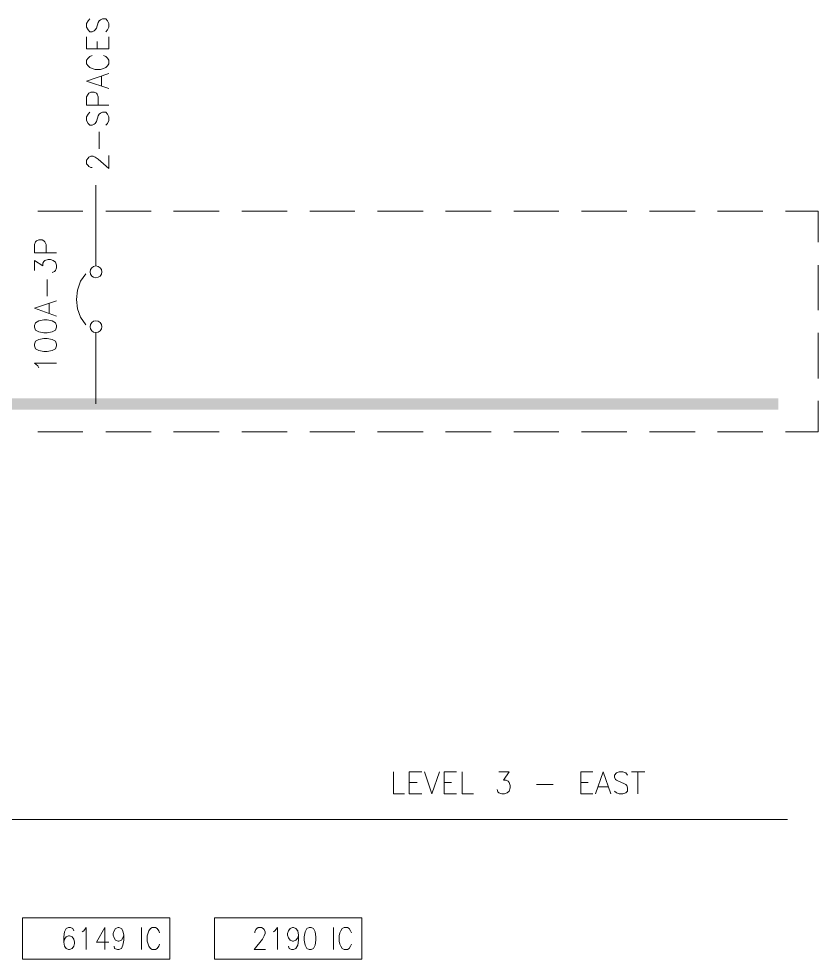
# Model space of a CAD drawing. Header units: inches. Extents: x 0.9 to 46, y 0.8 to 32.4.
# Drawn here: x 38.981 to 41.848, y 16.088 to 19.461 of the extents above; entities that cross this region are included whole.
import ezdxf

# ---------------------------------------------------------------- set-up
doc = ezdxf.new("R2010")
doc.units = ezdxf.units.IN
doc.header["$MEASUREMENT"] = 0
doc.layers.add('PDF_Geometry', color=7, linetype='Continuous')
doc.layers.add('PDF_Solid Fills', color=7, linetype='Continuous')

msp = doc.modelspace()

# ---------------------------------------------------------------- linework, layer by layer
at = {"layer": 'PDF_Geometry', "lineweight": 9}
for points in [[(39.236, 19.4613), (39.2293, 19.4546), (39.2242, 19.4446), (39.2242, 19.4313), (39.2293, 19.4213), (39.236, 19.4147), (39.2443, 19.4147), (39.251, 19.418), (39.2542, 19.4213), (39.2593, 19.428), (39.266, 19.448), (39.2692, 19.4546), (39.2743, 19.458), (39.281, 19.4613), (39.2925, 19.4613), (39.2992, 19.4546), (39.3043, 19.4446), (39.3043, 19.4313), (39.2992, 19.4213), (39.2925, 19.4147)], [(39.3043, 19.3963), (39.3043, 19.353), (39.2242, 19.353), (39.2242, 19.3963)], [(39.2625, 19.353), (39.2625, 19.3797)], [(39.2443, 19.3297), (39.236, 19.3263), (39.2293, 19.3196), (39.2242, 19.313), (39.2242, 19.2996), (39.2293, 19.293), (39.236, 19.2863), (39.2443, 19.283), (39.2542, 19.2797), (39.2743, 19.2797), (39.2842, 19.283), (39.2925, 19.2863), (39.2992, 19.293), (39.3043, 19.2996), (39.3043, 19.313), (39.2992, 19.3196), (39.2925, 19.3263), (39.2842, 19.3297)], [(39.3043, 19.2113), (39.2242, 19.238), (39.3043, 19.2647)], [(39.2775, 19.2213), (39.2775, 19.2546)], [(39.3043, 19.1513), (39.2242, 19.1513), (39.2242, 19.1813), (39.2293, 19.1913), (39.2325, 19.1946), (39.2392, 19.198), (39.251, 19.198), (39.2593, 19.1946), (39.2625, 19.1913), (39.266, 19.1813), (39.266, 19.1513)], [(39.236, 19.1263), (39.2293, 19.1197), (39.2242, 19.1096), (39.2242, 19.0963), (39.2293, 19.0863), (39.236, 19.0796), (39.2443, 19.0796), (39.251, 19.083), (39.2542, 19.0863), (39.2593, 19.093), (39.266, 19.113), (39.2692, 19.1197), (39.2743, 19.123), (39.281, 19.1263), (39.2925, 19.1263), (39.2992, 19.1197), (39.3043, 19.1096), (39.3043, 19.0963), (39.2992, 19.0863), (39.2925, 19.0796)], [(39.2692, 18.9946), (39.2692, 19.0563)], [(39.2443, 18.928), (39.2392, 18.928), (39.2325, 18.9313), (39.2293, 18.9347), (39.2242, 18.9413), (39.2242, 18.9547), (39.2293, 18.9613), (39.2325, 18.9647), (39.2392, 18.968), (39.2475, 18.968), (39.2542, 18.9647), (39.266, 18.958), (39.3043, 18.9246), (39.3043, 18.9713)], [(39.2577, 18.5747), (39.2577, 18.8647)], [(39.0494, 18.7713), (39.2108, 18.7713)], [(39.2925, 18.7713), (39.4559, 18.7713)], [(39.536, 18.7713), (39.6993, 18.7713)], [(39.781, 18.7713), (39.9428, 18.7713)], [(40.0244, 18.7713), (40.1859, 18.7713)], [(40.2676, 18.7713), (40.4309, 18.7713)], [(40.511, 18.7713), (40.6743, 18.7713)], [(40.756, 18.7713), (40.9175, 18.7713)], [(40.9991, 18.7713), (41.1609, 18.7713)], [(41.2426, 18.7713), (41.4059, 18.7713)], [(41.486, 18.7713), (41.6494, 18.7713)], [(41.7307, 18.7713), (41.8475, 18.7713), (41.8475, 18.6597)], [(39.1161, 18.6213), (39.0376, 18.6213), (39.0376, 18.6513), (39.0411, 18.6613), (39.0443, 18.6647), (39.0526, 18.668), (39.0644, 18.668), (39.0711, 18.6647), (39.0743, 18.6613), (39.0794, 18.6513), (39.0794, 18.6213)], [(39.0376, 18.558), (39.0376, 18.5946), (39.0676, 18.5747), (39.0676, 18.5847), (39.0711, 18.5913), (39.0743, 18.5946), (39.0861, 18.598), (39.0944, 18.598), (39.1043, 18.5946), (39.1126, 18.588), (39.1161, 18.578), (39.1161, 18.568), (39.1126, 18.558), (39.1094, 18.5547), (39.1011, 18.5513)], [(41.8475, 18.578), (41.8475, 18.4163)], [(39.0826, 18.4663), (39.0826, 18.5263)], [(39.221, 18.5463), (39.2025, 18.5197), (39.1911, 18.488), (39.1875, 18.4547), (39.1911, 18.4213), (39.2025, 18.3913), (39.221, 18.363)], [(39.1161, 18.3947), (39.0376, 18.423), (39.1161, 18.4497)], [(39.0893, 18.4063), (39.0893, 18.4397)], [(39.2577, 18.3347), (39.2577, 18.0797)], [(41.8475, 18.3347), (41.8475, 18.1713)], [(39.0526, 18.2097), (39.0494, 18.2163), (39.0376, 18.2263), (39.1161, 18.2263)], [(41.8475, 18.0913), (41.8475, 17.9797), (41.7307, 17.9797)], [(39.2108, 17.9797), (39.0494, 17.9797)], [(39.4559, 17.9797), (39.2925, 17.9797)], [(39.6993, 17.9797), (39.536, 17.9797)], [(39.9428, 17.9797), (39.781, 17.9797)], [(40.1859, 17.9797), (40.0244, 17.9797)], [(40.4309, 17.9797), (40.2676, 17.9797)], [(40.6743, 17.9797), (40.511, 17.9797)], [(40.9175, 17.9797), (40.756, 17.9797)], [(41.1609, 17.9797), (40.9991, 17.9797)], [(41.4059, 17.9797), (41.2426, 17.9797)], [(41.6494, 17.9797), (41.486, 17.9797)], [(39.1777, 16.1897), (39.1741, 16.198), (39.1658, 16.2014), (39.1591, 16.2014), (39.1509, 16.198), (39.1442, 16.1864), (39.1426, 16.1681), (39.1426, 16.1497), (39.1442, 16.1347), (39.1509, 16.1264), (39.1591, 16.123), (39.1627, 16.123), (39.1725, 16.1264), (39.1777, 16.1347), (39.1808, 16.1447), (39.1808, 16.1497), (39.1777, 16.1597), (39.1725, 16.1681), (39.1627, 16.1714), (39.1591, 16.1714), (39.1509, 16.1681), (39.1442, 16.1597), (39.1426, 16.1497)], [(39.2076, 16.1864), (39.2143, 16.1897), (39.2226, 16.2014), (39.2226, 16.123)], [(39.2893, 16.123), (39.2893, 16.2014), (39.2593, 16.1497), (39.3043, 16.1497)], [(39.3576, 16.1747), (39.3544, 16.1647), (39.3493, 16.1564), (39.3394, 16.153), (39.3375, 16.153), (39.3276, 16.1564), (39.3225, 16.1647), (39.3193, 16.1747), (39.3193, 16.1797), (39.3225, 16.1897), (39.3276, 16.198), (39.3375, 16.2014), (39.3394, 16.2014), (39.3493, 16.198), (39.3544, 16.1897), (39.3576, 16.1747), (39.3576, 16.1564), (39.3544, 16.138), (39.3493, 16.1264), (39.3394, 16.123), (39.3343, 16.123), (39.3244, 16.1264), (39.3225, 16.1347)], [(39.4211, 16.2014), (39.4211, 16.123)], [(39.4859, 16.183), (39.4827, 16.1897), (39.4776, 16.198), (39.4709, 16.2014), (39.4594, 16.2014), (39.4527, 16.198), (39.4476, 16.1897), (39.4444, 16.183), (39.4409, 16.1714), (39.4409, 16.153), (39.4444, 16.1414), (39.4476, 16.1347), (39.4527, 16.1264), (39.4594, 16.123), (39.4709, 16.123), (39.4776, 16.1264), (39.4827, 16.1347), (39.4859, 16.1414)], [(39.8276, 16.183), (39.8276, 16.1864), (39.8311, 16.1947), (39.8343, 16.198), (39.8394, 16.2014), (39.8509, 16.2014), (39.8576, 16.198), (39.8611, 16.1947), (39.8643, 16.1864), (39.8643, 16.1797), (39.8611, 16.1714), (39.8544, 16.1597), (39.8244, 16.123), (39.8659, 16.123)], [(39.8943, 16.1864), (39.8994, 16.1897), (39.9092, 16.2014), (39.9092, 16.123)], [(39.9842, 16.1747), (39.981, 16.1647), (39.9743, 16.1564), (39.966, 16.153), (39.9625, 16.153), (39.9542, 16.1564), (39.9475, 16.1647), (39.9443, 16.1747), (39.9443, 16.1797), (39.9475, 16.1897), (39.9542, 16.198), (39.9625, 16.2014), (39.966, 16.2014), (39.9743, 16.198), (39.981, 16.1897), (39.9842, 16.1747), (39.9842, 16.1564), (39.981, 16.138), (39.9743, 16.1264), (39.966, 16.123), (39.9593, 16.123), (39.951, 16.1264), (39.9475, 16.1347)], [(40.1093, 16.2014), (40.1093, 16.123)], [(40.1744, 16.183), (40.1709, 16.1897), (40.1658, 16.198), (40.1594, 16.2014), (40.1476, 16.2014), (40.1409, 16.198), (40.1358, 16.1897), (40.1326, 16.183), (40.1294, 16.1714), (40.1294, 16.153), (40.1326, 16.1414), (40.1358, 16.1347), (40.1409, 16.1264), (40.1476, 16.123), (40.1594, 16.123), (40.1658, 16.1264), (40.1709, 16.1347), (40.1744, 16.1414)]]:
    msp.add_lwpolyline(points, dxfattribs=at)
for points in [[(39.0376, 18.3547), (39.0411, 18.3447), (39.0526, 18.338), (39.0711, 18.3347), (39.0826, 18.3347), (39.1011, 18.338), (39.1126, 18.3447), (39.1161, 18.3547), (39.1161, 18.3613), (39.1126, 18.3713), (39.1011, 18.378), (39.0826, 18.3813), (39.0711, 18.3813), (39.0526, 18.378), (39.0411, 18.3713), (39.0376, 18.3613)], [(39.0376, 18.288), (39.0411, 18.278), (39.0526, 18.2713), (39.0711, 18.268), (39.0826, 18.268), (39.1011, 18.2713), (39.1126, 18.278), (39.1161, 18.288), (39.1161, 18.2947), (39.1126, 18.3047), (39.1011, 18.3113), (39.0826, 18.3147), (39.0711, 18.3147), (39.0526, 18.3113), (39.0411, 18.3047), (39.0376, 18.2947)], [(38.9942, 16.2364), (39.5226, 16.2364), (39.5226, 16.088), (38.9942, 16.088)], [(39.6827, 16.2364), (40.2111, 16.2364), (40.2111, 16.088), (39.6827, 16.088)], [(40.0225, 16.2014), (40.0142, 16.198), (40.0075, 16.1864), (40.0043, 16.1681), (40.0043, 16.1564), (40.0075, 16.138), (40.0142, 16.1264), (40.0225, 16.123), (40.0292, 16.123), (40.0375, 16.1264), (40.0442, 16.138), (40.0458, 16.1564), (40.0458, 16.1681), (40.0442, 16.1864), (40.0375, 16.198), (40.0292, 16.2014)]]:
    msp.add_lwpolyline(points, close=True, dxfattribs=at)
at = {"layer": 'PDF_Geometry', "color": 8, "lineweight": 20, "true_color": 0x808080}
for points in [[(40.3243, 16.7597), (40.3243, 16.6814), (40.3642, 16.6814)], [(40.4258, 16.6814), (40.3808, 16.6814), (40.3808, 16.7597), (40.4258, 16.7597)], [(40.436, 16.7597), (40.4625, 16.6814), (40.4893, 16.7597)], [(40.5509, 16.6814), (40.5059, 16.6814), (40.5059, 16.7597), (40.5509, 16.7597)], [(40.571, 16.7597), (40.571, 16.6814), (40.6109, 16.6814)], [(40.7027, 16.7597), (40.7391, 16.7597), (40.7193, 16.7297), (40.7292, 16.7297), (40.7359, 16.7264), (40.7391, 16.7214), (40.7426, 16.7113), (40.7426, 16.703), (40.7391, 16.6913), (40.7327, 16.6847), (40.7225, 16.6814), (40.7126, 16.6814), (40.7027, 16.6847), (40.6992, 16.688), (40.696, 16.6964)], [(41.0394, 16.6814), (40.996, 16.6814), (40.996, 16.7597), (41.0394, 16.7597)], [(41.0492, 16.6814), (41.076, 16.7597), (41.1041, 16.6814)], [(41.1641, 16.748), (41.1577, 16.7564), (41.1475, 16.7597), (41.1341, 16.7597), (41.1242, 16.7564), (41.1175, 16.748), (41.1175, 16.7414), (41.121, 16.733), (41.1242, 16.7297), (41.1309, 16.7264), (41.151, 16.718), (41.1577, 16.7147), (41.1609, 16.7113), (41.1641, 16.703), (41.1641, 16.6913), (41.1577, 16.6847), (41.1475, 16.6814), (41.1341, 16.6814), (41.1242, 16.6847), (41.1175, 16.6913)], [(41.1775, 16.7597), (41.226, 16.7597)], [(41.2008, 16.7597), (41.2008, 16.6814)], [(40.3808, 16.7214), (40.4092, 16.7214)], [(40.5059, 16.7214), (40.5327, 16.7214)], [(40.8377, 16.7147), (40.8977, 16.7147)], [(40.996, 16.7214), (41.0224, 16.7214)], [(41.0591, 16.7064), (41.0942, 16.7064)], [(41.7374, 16.5897), (2.7, 16.5897)]]:
    msp.add_lwpolyline(points, dxfattribs=at)
at = {"layer": 'PDF_Geometry', "lineweight": 9}
for centre in [(39.2576, 18.5535), (39.2576, 18.3569)]:
    msp.add_circle(centre, 0.0212, dxfattribs=at)
at = {"layer": 'PDF_Solid Fills', "color": 8, "lineweight": 9, "true_color": 0x808080, "transparency": 33554559}
for points in [[(41.7043, 18.0597), (41.7043, 18.0997), (30.6161, 18.0597)], [(41.7043, 18.0997), (30.6161, 18.0597), (30.6161, 18.0997)]]:
    msp.add_solid(points, dxfattribs=at)

doc.saveas('drawing.dxf')
